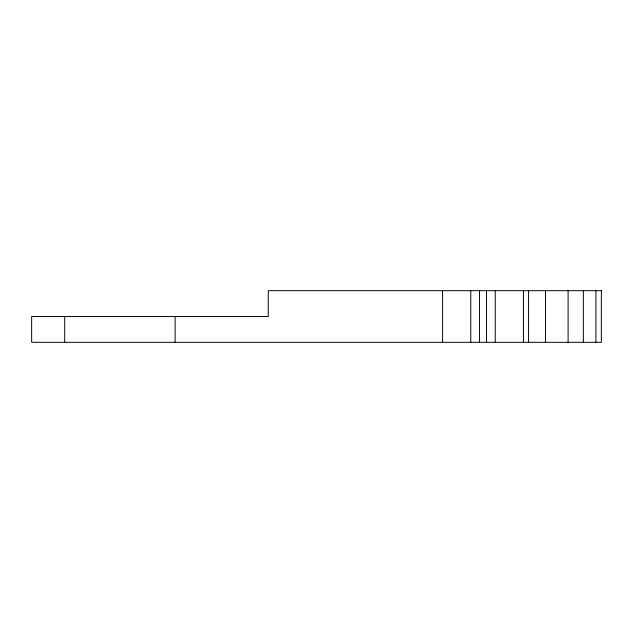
<?xml version="1.0" encoding="UTF-8"?>
<svg xmlns="http://www.w3.org/2000/svg" width="633" height="633" viewBox="0 0 633 633"><rect width="100%" height="100%" fill="white"/><g stroke="black" fill="none" stroke-linecap="round" stroke-linejoin="round"><path stroke-width="0.95" d="M595.906 290.682L595.906 342.318M583.357 290.682L583.357 342.318M568.102 290.682L568.102 342.318M545.496 290.682L545.496 342.318M528.579 290.682L528.579 342.318M523.444 290.682L523.444 342.318M495.251 290.682L495.251 342.318M486.476 290.682L486.476 342.318M479.537 290.682L479.537 342.318M470.778 290.682L470.778 342.318M442.586 290.682L442.586 342.318M175.127 316.5L175.127 342.318M64.693 316.5L64.693 342.318M601.35 290.682L268.265 290.682L268.265 316.5L31.65 316.5L31.65 342.318L601.35 342.318L601.35 290.682"/></g></svg>
